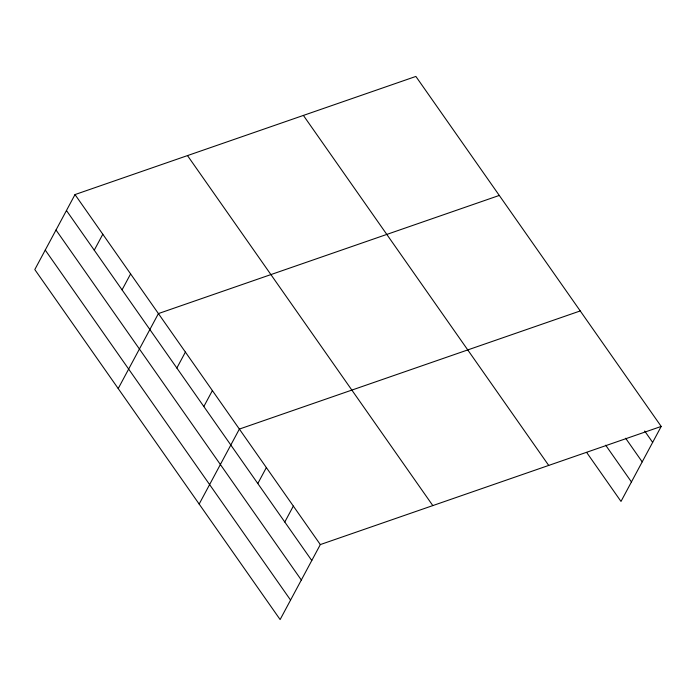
<?xml version="1.0" encoding="UTF-8"?>
<svg xmlns="http://www.w3.org/2000/svg" width="696" height="696" viewBox="0 0 696 696"><rect width="100%" height="100%" fill="white"/><g stroke="black" fill="none" stroke-linecap="round" stroke-linejoin="round"><path stroke-width="1.04" d="M75.003 194.576L34.8 269.561L280.123 619.562L320.325 544.577L661.2 426.439L415.877 76.438L75.003 194.576L320.325 544.577M94.256 250.195L102.808 234.239M122.061 289.858L130.613 273.911M118.207 388.559L158.418 313.574L499.284 195.437M176.845 368.027L185.397 352.08M203.832 406.525L212.384 390.578M199.16 504.061L239.372 429.075L580.247 310.938M257.807 483.529L266.359 467.573M284.786 522.026L293.338 506.079M661.2 426.439L620.997 501.425L586.65 452.426M644.67 431.015L652.648 442.386M625.643 438.245L642.199 461.874M605.677 445.196L631.437 481.945M303.395 115.423L548.709 465.424M187.494 155.591L432.816 505.592M66.451 210.523L311.773 560.524M56.011 230.011L301.325 580.012M45.249 250.081L290.563 600.082"/></g></svg>
